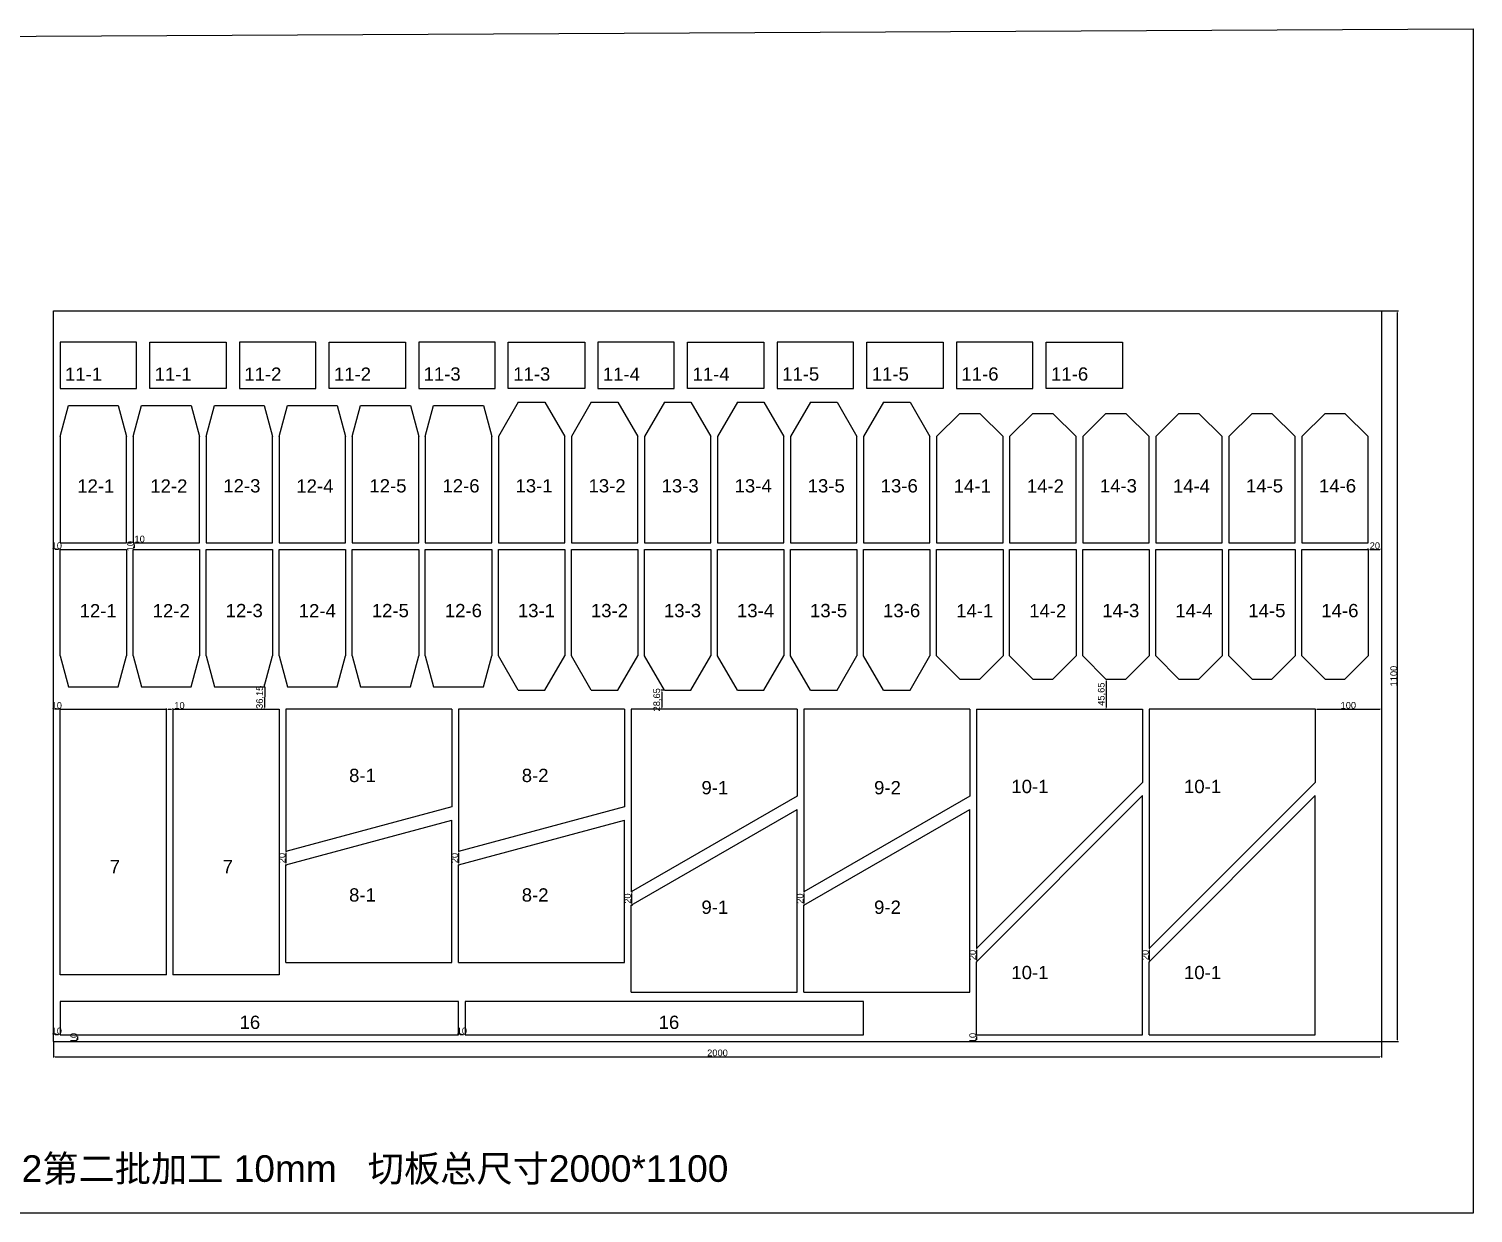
# Model space of a CAD drawing. Header units: millimetres. Extents: x 397 to 22000, y -812 to 12499.
# Drawn here: x 6080 to 8255, y 735 to 2518 of the extents above; entities that cross this region are included whole.
import ezdxf

# ---------------------------------------------------------------- set-up
doc = ezdxf.new("R2010")
doc.units = ezdxf.units.MM
doc.layers.add('尺寸标注', color=6, linetype='Continuous')
doc.layers.add('标号', color=4, linetype='Continuous')
doc.styles.get("Standard").update_dxf_attribs({"font": 'arial.ttf'})
doc.dimstyles.new('ISO-25-JHF', dxfattribs={"dimtxt": 10, "dimasz": 2.5, "dimexe": 1.25, "dimexo": 0.625, "dimtad": 1, "dimtxsty": 'Standard', "dimcen": 2.5, "dimadec": 0, "dimazin": 0, "dimtfac": 1, "dimtmove": 0, "dimatfit": 3, "dimfxl": 1, "dimarcsym": 0})

# ---------------------------------------------------------------- blocks, each defined once
blk = doc.blocks.new('*D102')
at = {"layer": 'Defpoints', "color": 0, "transparency": 16777216}
for p in [(6117.1, 993.3), (8117.1, 993.3), (8117.1, 970.1)]:
    blk.add_point(p, dxfattribs=at)
at = {"layer": '尺寸标注', "color": 0, "lineweight": -2, "transparency": 16777216}
for p, q in [((6117.1, 992.6), (6117.1, 968.9)), ((8117.1, 992.6), (8117.1, 968.9)), ((6119.6, 970.1), (8114.6, 970.1))]:
    blk.add_line(p, q, dxfattribs=at)
at = {"layer": '尺寸标注', "color": 0, "transparency": 16777216}
for points in [[(6119.6, 970.6), (6119.6, 969.7), (6117.1, 970.1)], [(8114.6, 970.6), (8114.6, 969.7), (8117.1, 970.1)]]:
    blk.add_solid(points, dxfattribs=at)
at = {"layer": '尺寸标注', "color": 0, "transparency": 16777216, "insert": (7117.1, 975.9), "char_height": 10, "attachment_point": 5}
blk.add_mtext('2000', dxfattribs=at)
blk = doc.blocks.new('*D103')
at = {"layer": 'Defpoints', "color": 0, "transparency": 16777216}
for p in [(8017.1, 1493.3), (8117.1, 1493.4), (8117.1, 1493.3)]:
    blk.add_point(p, dxfattribs=at)
at = {"layer": '尺寸标注', "color": 0, "lineweight": -2, "transparency": 16777216}
for p, q in [((8017.1, 1493.9), (8017.1, 1494.7)), ((8019.6, 1493.4), (8114.6, 1493.4)), ((8117.1, 1493.9), (8117.1, 1494.7))]:
    blk.add_line(p, q, dxfattribs=at)
at = {"layer": '尺寸标注', "color": 0, "transparency": 16777216}
for points in [[(8019.6, 1493.9), (8019.6, 1493), (8017.1, 1493.4)], [(8114.6, 1493.9), (8114.6, 1493), (8117.1, 1493.4)]]:
    blk.add_solid(points, dxfattribs=at)
at = {"layer": '尺寸标注', "color": 0, "transparency": 16777216, "insert": (8067.1, 1499.2), "char_height": 10, "attachment_point": 5}
blk.add_mtext('100', dxfattribs=at)
blk = doc.blocks.new('*D104')
at = {"layer": 'Defpoints', "color": 0, "transparency": 16777216}
for p in [(8097.1, 1733.9), (8117.1, 1733.9), (8117.1, 1733.9)]:
    blk.add_point(p, dxfattribs=at)
at = {"layer": '尺寸标注', "color": 0, "lineweight": -2, "transparency": 16777216}
for p, q in [((8097.1, 1734.5), (8097.1, 1735.2)), ((8099.6, 1733.9), (8114.6, 1733.9)), ((8117.1, 1734.5), (8117.1, 1735.2))]:
    blk.add_line(p, q, dxfattribs=at)
at = {"layer": '尺寸标注', "color": 0, "transparency": 16777216}
for points in [[(8099.6, 1734.3), (8099.6, 1733.5), (8097.1, 1733.9)], [(8114.6, 1734.3), (8114.6, 1733.5), (8117.1, 1733.9)]]:
    blk.add_solid(points, dxfattribs=at)
at = {"layer": '尺寸标注', "color": 0, "transparency": 16777216, "insert": (8107.1, 1739.6), "char_height": 10, "attachment_point": 5}
blk.add_mtext('20', dxfattribs=at)
blk = doc.blocks.new('*D134')
at = {"layer": 'Defpoints', "color": 0, "transparency": 16777216}
for p in [(6227.1, 1743.9), (6237.1, 1743.9), (6237.1, 1743.9)]:
    blk.add_point(p, dxfattribs=at)
at = {"layer": '尺寸标注', "color": 0, "lineweight": -2, "transparency": 16777216}
for p, q in [((6227.1, 1744.5), (6227.1, 1745.2)), ((6229.6, 1743.9), (6234.6, 1743.9)), ((6237.1, 1744.5), (6237.1, 1745.2)), ((6237.1, 1743.9), (6254.2, 1743.9))]:
    blk.add_line(p, q, dxfattribs=at)
at = {"layer": '尺寸标注', "color": 0, "transparency": 16777216}
for points in [[(6229.6, 1744.3), (6229.6, 1743.5), (6227.1, 1743.9)], [(6234.6, 1744.3), (6234.6, 1743.5), (6237.1, 1743.9)]]:
    blk.add_solid(points, dxfattribs=at)
at = {"layer": '尺寸标注', "color": 0, "transparency": 16777216, "insert": (6246.9, 1749.6), "char_height": 10, "attachment_point": 5}
blk.add_mtext('10', dxfattribs=at)
blk = doc.blocks.new('*D135')
at = {"layer": 'Defpoints', "color": 0, "transparency": 16777216}
for p in [(6237.1, 1743.9), (6237.1, 1733.9), (6238.8, 1733.9)]:
    blk.add_point(p, dxfattribs=at)
at = {"layer": '尺寸标注', "color": 0, "lineweight": -2, "transparency": 16777216}
for p, q in [((6237.7, 1743.9), (6240, 1743.9)), ((6238.8, 1741.4), (6238.8, 1736.4)), ((6237.7, 1733.9), (6240, 1733.9))]:
    blk.add_line(p, q, dxfattribs=at)
at = {"layer": '尺寸标注', "color": 0, "transparency": 16777216}
for points in [[(6238.4, 1741.4), (6239.2, 1741.4), (6238.8, 1743.9)], [(6238.4, 1736.4), (6239.2, 1736.4), (6238.8, 1733.9)]]:
    blk.add_solid(points, dxfattribs=at)
at = {"layer": '尺寸标注', "color": 0, "transparency": 16777216, "insert": (6233, 1738.9), "char_height": 10, "attachment_point": 5, "rotation": 90}
blk.add_mtext('10', dxfattribs=at)
blk = doc.blocks.new('*D136')
at = {"layer": 'Defpoints', "color": 0, "transparency": 16777216}
for p in [(6117.1, 1493.3), (6117.1, 1493.3), (6127.1, 1493.3)]:
    blk.add_point(p, dxfattribs=at)
at = {"layer": '尺寸标注', "color": 0, "lineweight": -2, "transparency": 16777216}
for p, q in [((6117.1, 1493.9), (6117.1, 1494.5)), ((6124.6, 1493.3), (6119.6, 1493.3)), ((6127.1, 1493.9), (6127.1, 1494.5))]:
    blk.add_line(p, q, dxfattribs=at)
at = {"layer": '尺寸标注', "color": 0, "transparency": 16777216}
for points in [[(6119.6, 1493.7), (6119.6, 1492.8), (6117.1, 1493.3)], [(6124.6, 1493.7), (6124.6, 1492.8), (6127.1, 1493.3)]]:
    blk.add_solid(points, dxfattribs=at)
at = {"layer": '尺寸标注', "color": 0, "transparency": 16777216, "insert": (6122.1, 1499), "char_height": 10, "attachment_point": 5}
blk.add_mtext('10', dxfattribs=at)
blk = doc.blocks.new('*D137')
at = {"layer": 'Defpoints', "color": 0, "transparency": 16777216}
for p in [(6287.1, 1493.3), (6297.1, 1493.3), (6297.1, 1493.3)]:
    blk.add_point(p, dxfattribs=at)
at = {"layer": '尺寸标注', "color": 0, "lineweight": -2, "transparency": 16777216}
for p, q in [((6287.1, 1493.9), (6287.1, 1494.5)), ((6289.6, 1493.3), (6294.6, 1493.3)), ((6297.1, 1493.9), (6297.1, 1494.5)), ((6297.1, 1493.3), (6314.2, 1493.3))]:
    blk.add_line(p, q, dxfattribs=at)
at = {"layer": '尺寸标注', "color": 0, "transparency": 16777216}
for points in [[(6289.6, 1493.7), (6289.6, 1492.8), (6287.1, 1493.3)], [(6294.6, 1493.7), (6294.6, 1492.8), (6297.1, 1493.3)]]:
    blk.add_solid(points, dxfattribs=at)
at = {"layer": '尺寸标注', "color": 0, "transparency": 16777216, "insert": (6306.9, 1499), "char_height": 10, "attachment_point": 5}
blk.add_mtext('10', dxfattribs=at)
blk = doc.blocks.new('*D138')
at = {"layer": 'Defpoints', "color": 0, "transparency": 16777216}
for p in [(6467.1, 1279.3), (6467.1, 1259.3), (6467.1, 1259.3)]:
    blk.add_point(p, dxfattribs=at)
at = {"layer": '尺寸标注', "color": 0, "lineweight": -2, "transparency": 16777216}
for p, q in [((6467.1, 1276.8), (6467.1, 1261.8)), ((6467.7, 1279.3), (6468.3, 1279.3)), ((6467.7, 1259.3), (6468.3, 1259.3))]:
    blk.add_line(p, q, dxfattribs=at)
at = {"layer": '尺寸标注', "color": 0, "transparency": 16777216}
for points in [[(6466.7, 1276.8), (6467.5, 1276.8), (6467.1, 1279.3)], [(6466.7, 1261.8), (6467.5, 1261.8), (6467.1, 1259.3)]]:
    blk.add_solid(points, dxfattribs=at)
at = {"layer": '尺寸标注', "color": 0, "transparency": 16777216, "insert": (6461.4, 1269.3), "char_height": 10, "attachment_point": 5, "rotation": 90}
blk.add_mtext('20', dxfattribs=at)
blk = doc.blocks.new('*D139')
at = {"layer": 'Defpoints', "color": 0, "transparency": 16777216}
for p in [(6727.1, 1279.3), (6727.1, 1259.3), (6727.1, 1259.3)]:
    blk.add_point(p, dxfattribs=at)
at = {"layer": '尺寸标注', "color": 0, "lineweight": -2, "transparency": 16777216}
for p, q in [((6727.1, 1276.8), (6727.1, 1261.8)), ((6727.7, 1279.3), (6728.3, 1279.3)), ((6727.7, 1259.3), (6728.3, 1259.3))]:
    blk.add_line(p, q, dxfattribs=at)
at = {"layer": '尺寸标注', "color": 0, "transparency": 16777216}
for points in [[(6726.7, 1276.8), (6727.5, 1276.8), (6727.1, 1279.3)], [(6726.7, 1261.8), (6727.5, 1261.8), (6727.1, 1259.3)]]:
    blk.add_solid(points, dxfattribs=at)
at = {"layer": '尺寸标注', "color": 0, "transparency": 16777216, "insert": (6721.4, 1269.3), "char_height": 10, "attachment_point": 5, "rotation": 90}
blk.add_mtext('20', dxfattribs=at)
blk = doc.blocks.new('*D140')
at = {"layer": 'Defpoints', "color": 0, "transparency": 16777216}
for p in [(6987.1, 1218.3), (6987.1, 1198.3), (6987.7, 1198.3)]:
    blk.add_point(p, dxfattribs=at)
at = {"layer": '尺寸标注', "color": 0, "lineweight": -2, "transparency": 16777216}
for p, q in [((6987.7, 1218.3), (6989, 1218.3)), ((6987.7, 1215.8), (6987.7, 1200.8)), ((6987.7, 1198.3), (6989, 1198.3))]:
    blk.add_line(p, q, dxfattribs=at)
at = {"layer": '尺寸标注', "color": 0, "transparency": 16777216}
for points in [[(6987.3, 1215.8), (6988.1, 1215.8), (6987.7, 1218.3)], [(6987.3, 1200.8), (6988.1, 1200.8), (6987.7, 1198.3)]]:
    blk.add_solid(points, dxfattribs=at)
at = {"layer": '尺寸标注', "color": 0, "transparency": 16777216, "insert": (6982, 1208.3), "char_height": 10, "attachment_point": 5, "rotation": 90}
blk.add_mtext('20', dxfattribs=at)
blk = doc.blocks.new('*D141')
at = {"layer": 'Defpoints', "color": 0, "transparency": 16777216}
for p in [(7247.1, 1218.3), (7247.1, 1198.3), (7247.1, 1198.3)]:
    blk.add_point(p, dxfattribs=at)
at = {"layer": '尺寸标注', "color": 0, "lineweight": -2, "transparency": 16777216}
for p, q in [((7247.7, 1218.3), (7248.3, 1218.3)), ((7247.1, 1215.8), (7247.1, 1200.8)), ((7247.7, 1198.3), (7248.3, 1198.3))]:
    blk.add_line(p, q, dxfattribs=at)
at = {"layer": '尺寸标注', "color": 0, "transparency": 16777216}
for points in [[(7246.7, 1215.8), (7247.5, 1215.8), (7247.1, 1218.3)], [(7246.7, 1200.8), (7247.5, 1200.8), (7247.1, 1198.3)]]:
    blk.add_solid(points, dxfattribs=at)
at = {"layer": '尺寸标注', "color": 0, "transparency": 16777216, "insert": (7241.4, 1208.3), "char_height": 10, "attachment_point": 5, "rotation": 90}
blk.add_mtext('20', dxfattribs=at)
blk = doc.blocks.new('*D86')
at = {"layer": 'Defpoints', "color": 0, "transparency": 16777216}
for p in [(7507.1, 1133.3), (7507.1, 1113.3), (7507.1, 1113.3)]:
    blk.add_point(p, dxfattribs=at)
at = {"layer": '尺寸标注', "color": 0, "lineweight": -2, "transparency": 16777216}
for p, q in [((7507.7, 1133.3), (7508.3, 1133.3)), ((7507.1, 1130.8), (7507.1, 1115.8)), ((7507.7, 1113.3), (7508.3, 1113.3))]:
    blk.add_line(p, q, dxfattribs=at)
at = {"layer": '尺寸标注', "color": 0, "transparency": 16777216}
for points in [[(7506.7, 1130.8), (7507.5, 1130.8), (7507.1, 1133.3)], [(7506.7, 1115.8), (7507.5, 1115.8), (7507.1, 1113.3)]]:
    blk.add_solid(points, dxfattribs=at)
at = {"layer": '尺寸标注', "color": 0, "transparency": 16777216, "insert": (7501.4, 1123.3), "char_height": 10, "attachment_point": 5, "rotation": 90}
blk.add_mtext('20', dxfattribs=at)
blk = doc.blocks.new('*D87')
at = {"layer": 'Defpoints', "color": 0, "transparency": 16777216}
for p in [(7767.1, 1133.3), (7767.1, 1113.3), (7767.1, 1113.3)]:
    blk.add_point(p, dxfattribs=at)
at = {"layer": '尺寸标注', "color": 0, "lineweight": -2, "transparency": 16777216}
for p, q in [((7767.7, 1133.3), (7768.3, 1133.3)), ((7767.1, 1130.8), (7767.1, 1115.8)), ((7767.7, 1113.3), (7768.3, 1113.3))]:
    blk.add_line(p, q, dxfattribs=at)
at = {"layer": '尺寸标注', "color": 0, "transparency": 16777216}
for points in [[(7766.7, 1130.8), (7767.5, 1130.8), (7767.1, 1133.3)], [(7766.7, 1115.8), (7767.5, 1115.8), (7767.1, 1113.3)]]:
    blk.add_solid(points, dxfattribs=at)
at = {"layer": '尺寸标注', "color": 0, "transparency": 16777216, "insert": (7761.4, 1123.3), "char_height": 10, "attachment_point": 5, "rotation": 90}
blk.add_mtext('20', dxfattribs=at)
blk = doc.blocks.new('*D88')
at = {"layer": 'Defpoints', "color": 0, "transparency": 16777216}
for p in [(6117.1, 1003.3), (6117.1, 1003.3), (6127.1, 1003.3)]:
    blk.add_point(p, dxfattribs=at)
at = {"layer": '尺寸标注', "color": 0, "lineweight": -2, "transparency": 16777216}
for p, q in [((6117.1, 1003.9), (6117.1, 1004.5)), ((6124.6, 1003.3), (6119.6, 1003.3)), ((6127.1, 1003.9), (6127.1, 1004.5))]:
    blk.add_line(p, q, dxfattribs=at)
at = {"layer": '尺寸标注', "color": 0, "transparency": 16777216}
for points in [[(6119.6, 1003.7), (6119.6, 1002.8), (6117.1, 1003.3)], [(6124.6, 1003.7), (6124.6, 1002.8), (6127.1, 1003.3)]]:
    blk.add_solid(points, dxfattribs=at)
at = {"layer": '尺寸标注', "color": 0, "transparency": 16777216, "insert": (6122.1, 1009), "char_height": 10, "attachment_point": 5}
blk.add_mtext('10', dxfattribs=at)
blk = doc.blocks.new('*D89')
at = {"layer": 'Defpoints', "color": 0, "transparency": 16777216}
for p in [(6727.1, 1003.3), (6727.1, 1003.3), (6737.1, 1003.3)]:
    blk.add_point(p, dxfattribs=at)
at = {"layer": '尺寸标注', "color": 0, "lineweight": -2, "transparency": 16777216}
for p, q in [((6727.1, 1003.9), (6727.1, 1004.5)), ((6734.6, 1003.3), (6729.6, 1003.3)), ((6737.1, 1003.9), (6737.1, 1004.5))]:
    blk.add_line(p, q, dxfattribs=at)
at = {"layer": '尺寸标注', "color": 0, "transparency": 16777216}
for points in [[(6729.6, 1003.7), (6729.6, 1002.8), (6727.1, 1003.3)], [(6734.6, 1003.7), (6734.6, 1002.8), (6737.1, 1003.3)]]:
    blk.add_solid(points, dxfattribs=at)
at = {"layer": '尺寸标注', "color": 0, "transparency": 16777216, "insert": (6732.1, 1009), "char_height": 10, "attachment_point": 5}
blk.add_mtext('10', dxfattribs=at)
blk = doc.blocks.new('*D90')
at = {"layer": 'Defpoints', "color": 0, "transparency": 16777216}
for p in [(6117.1, 1733.9), (6117.1, 1733.9), (6127.1, 1733.9)]:
    blk.add_point(p, dxfattribs=at)
at = {"layer": '尺寸标注', "color": 0, "lineweight": -2, "transparency": 16777216}
for p, q in [((6117.1, 1734.5), (6117.1, 1735.2)), ((6124.6, 1733.9), (6119.6, 1733.9)), ((6127.1, 1734.5), (6127.1, 1735.2))]:
    blk.add_line(p, q, dxfattribs=at)
at = {"layer": '尺寸标注', "color": 0, "transparency": 16777216}
for points in [[(6119.6, 1734.3), (6119.6, 1733.5), (6117.1, 1733.9)], [(6124.6, 1734.3), (6124.6, 1733.5), (6127.1, 1733.9)]]:
    blk.add_solid(points, dxfattribs=at)
at = {"layer": '尺寸标注', "color": 0, "transparency": 16777216, "insert": (6122.1, 1739.6), "char_height": 10, "attachment_point": 5}
blk.add_mtext('10', dxfattribs=at)
blk = doc.blocks.new('*D142')
at = {"layer": 'Defpoints', "color": 0, "transparency": 16777216}
for p in [(7037.1, 1521.9), (7033.1, 1493.3), (7037.1, 1493.3)]:
    blk.add_point(p, dxfattribs=at)
at = {"layer": '尺寸标注', "color": 0, "lineweight": -2, "transparency": 16777216}
for p, q in [((7036.5, 1521.9), (7031.9, 1521.9)), ((7033.1, 1519.4), (7033.1, 1495.8)), ((7036.5, 1493.3), (7031.9, 1493.3))]:
    blk.add_line(p, q, dxfattribs=at)
at = {"layer": '尺寸标注', "color": 0, "transparency": 16777216}
for points in [[(7032.7, 1519.4), (7033.5, 1519.4), (7033.1, 1521.9)], [(7032.7, 1495.8), (7033.5, 1495.8), (7033.1, 1493.3)]]:
    blk.add_solid(points, dxfattribs=at)
at = {"layer": '尺寸标注', "color": 0, "transparency": 16777216, "insert": (7026.5, 1507.6), "char_height": 10, "attachment_point": 5, "rotation": 90}
blk.add_mtext('28,65', dxfattribs=at)
blk = doc.blocks.new('*D91')
at = {"layer": 'Defpoints', "color": 0, "transparency": 16777216}
for p in [(6435.2, 1529.4), (6435, 1493.3), (6435, 1493.3)]:
    blk.add_point(p, dxfattribs=at)
at = {"layer": '尺寸标注', "color": 0, "lineweight": -2, "transparency": 16777216}
for p, q in [((6434.6, 1529.4), (6433.9, 1529.4)), ((6435.2, 1526.9), (6435, 1495.8)), ((6434.4, 1493.3), (6433.7, 1493.3))]:
    blk.add_line(p, q, dxfattribs=at)
at = {"layer": '尺寸标注', "color": 0, "transparency": 16777216}
for points in [[(6434.7, 1526.9), (6435.6, 1526.9), (6435.2, 1529.4)], [(6434.6, 1495.8), (6435.4, 1495.8), (6435, 1493.3)]]:
    blk.add_solid(points, dxfattribs=at)
at = {"layer": '尺寸标注', "color": 0, "transparency": 16777216, "insert": (6428.4, 1511.4), "char_height": 10, "attachment_point": 5, "rotation": 89.6604}
blk.add_mtext('36,15', dxfattribs=at)
blk = doc.blocks.new('*D92')
at = {"layer": 'Defpoints', "color": 0, "transparency": 16777216}
for p in [(7702.7, 1538.9), (7702.5, 1493.3), (7702.7, 1493.3)]:
    blk.add_point(p, dxfattribs=at)
at = {"layer": '尺寸标注', "color": 0, "lineweight": -2, "transparency": 16777216}
for p, q in [((7702.1, 1538.9), (7701.2, 1538.9)), ((7702.5, 1536.4), (7702.5, 1495.8)), ((7702.1, 1493.3), (7701.2, 1493.3))]:
    blk.add_line(p, q, dxfattribs=at)
at = {"layer": '尺寸标注', "color": 0, "transparency": 16777216}
for points in [[(7702.1, 1536.4), (7702.9, 1536.4), (7702.5, 1538.9)], [(7702.1, 1495.8), (7702.9, 1495.8), (7702.5, 1493.3)]]:
    blk.add_solid(points, dxfattribs=at)
at = {"layer": '尺寸标注', "color": 0, "transparency": 16777216, "insert": (7695.9, 1516.1), "char_height": 10, "attachment_point": 5, "rotation": 90}
blk.add_mtext('45,65', dxfattribs=at)
blk = doc.blocks.new('*D93')
at = {"layer": 'Defpoints', "color": 0, "transparency": 16777216}
for p in [(6151.7, 1003.3), (6151.7, 993.3), (6153.4, 993.3)]:
    blk.add_point(p, dxfattribs=at)
at = {"layer": '尺寸标注', "color": 0, "lineweight": -2, "transparency": 16777216}
for p, q in [((6152.3, 1003.3), (6154.6, 1003.3)), ((6153.4, 1000.8), (6153.4, 995.8)), ((6152.3, 993.3), (6154.6, 993.3))]:
    blk.add_line(p, q, dxfattribs=at)
at = {"layer": '尺寸标注', "color": 0, "transparency": 16777216}
for points in [[(6153, 1000.8), (6153.8, 1000.8), (6153.4, 1003.3)], [(6153, 995.8), (6153.8, 995.8), (6153.4, 993.3)]]:
    blk.add_solid(points, dxfattribs=at)
at = {"layer": '尺寸标注', "color": 0, "transparency": 16777216, "insert": (6147.6, 998.3), "char_height": 10, "attachment_point": 5, "rotation": 90}
blk.add_mtext('10', dxfattribs=at)
blk = doc.blocks.new('*D94')
at = {"layer": 'Defpoints', "color": 0, "transparency": 16777216}
for p in [(7505.6, 1003.3), (7505.6, 993.3), (7507.2, 993.3)]:
    blk.add_point(p, dxfattribs=at)
at = {"layer": '尺寸标注', "color": 0, "lineweight": -2, "transparency": 16777216}
for p, q in [((7506.2, 1003.3), (7508.5, 1003.3)), ((7507.2, 1000.8), (7507.2, 995.8)), ((7506.2, 993.3), (7508.5, 993.3))]:
    blk.add_line(p, q, dxfattribs=at)
at = {"layer": '尺寸标注', "color": 0, "transparency": 16777216}
for points in [[(7506.8, 1000.8), (7507.7, 1000.8), (7507.2, 1003.3)], [(7506.8, 995.8), (7507.7, 995.8), (7507.2, 993.3)]]:
    blk.add_solid(points, dxfattribs=at)
at = {"layer": '尺寸标注', "color": 0, "transparency": 16777216, "insert": (7501.5, 998.3), "char_height": 10, "attachment_point": 5, "rotation": 90}
blk.add_mtext('10', dxfattribs=at)
blk = doc.blocks.new('*D143')
at = {"layer": 'Defpoints', "color": 0, "transparency": 16777216}
for p in [(8117.1, 2093.3), (8141.2, 2093.3), (8117.1, 993.3)]:
    blk.add_point(p, dxfattribs=at)
at = {"layer": '尺寸标注', "color": 0, "lineweight": -2, "transparency": 16777216}
for p, q in [((8117.7, 2093.3), (8142.5, 2093.3)), ((8141.2, 995.8), (8141.2, 2090.8)), ((8117.7, 993.3), (8142.5, 993.3))]:
    blk.add_line(p, q, dxfattribs=at)
at = {"layer": '尺寸标注', "color": 0, "transparency": 16777216}
for points in [[(8140.8, 2090.8), (8141.7, 2090.8), (8141.2, 2093.3)], [(8140.8, 995.8), (8141.7, 995.8), (8141.2, 993.3)]]:
    blk.add_solid(points, dxfattribs=at)
at = {"layer": '尺寸标注', "color": 0, "transparency": 16777216, "insert": (8135.5, 1543.3), "char_height": 10, "attachment_point": 5, "rotation": 90}
blk.add_mtext('1100', dxfattribs=at)

msp = doc.modelspace()

# ---------------------------------------------------------------- linework, layer by layer
for p, q in [((6117.082, 993.26), (6117.082, 2093.26)), ((6117.082, 2093.26), (8117.082, 2093.26)), ((8117.082, 2093.26), (8117.082, 993.26)), ((6127.082, 2046.247), (6127.082, 1976.247)), ((6242.082, 2046.247), (6127.082, 2046.247)), ((6242.082, 1976.247), (6242.082, 2046.247)), ((6262.082, 1976.247), (6262.082, 2046.247)), ((6262.082, 2046.247), (6377.082, 2046.247)), ((6377.082, 2046.247), (6377.082, 1976.247)), ((6397.082, 2046.247), (6397.082, 1976.247)), ((6512.082, 2046.247), (6397.082, 2046.247)), ((6512.082, 1976.247), (6512.082, 2046.247)), ((6532.082, 1976.247), (6532.082, 2046.247)), ((6532.082, 2046.247), (6647.082, 2046.247)), ((6647.082, 2046.247), (6647.082, 1976.247)), ((6667.082, 2046.247), (6667.082, 1976.247)), ((6782.082, 2046.247), (6667.082, 2046.247)), ((6782.082, 1976.247), (6782.082, 2046.247)), ((6802.082, 1976.247), (6802.082, 2046.247)), ((6802.082, 2046.247), (6917.082, 2046.247)), ((6917.082, 2046.247), (6917.082, 1976.247)), ((6937.082, 2046.247), (6937.082, 1976.247)), ((7052.082, 2046.247), (6937.082, 2046.247)), ((7052.082, 1976.247), (7052.082, 2046.247)), ((7072.082, 1976.247), (7072.082, 2046.247)), ((7072.082, 2046.247), (7187.082, 2046.247)), ((7187.082, 2046.247), (7187.082, 1976.247)), ((7207.082, 2046.247), (7207.082, 1976.247)), ((7322.082, 2046.247), (7207.082, 2046.247)), ((7322.082, 1976.247), (7322.082, 2046.247)), ((7342.082, 1976.247), (7342.082, 2046.247)), ((7342.082, 2046.247), (7457.082, 2046.247)), ((7457.082, 2046.247), (7457.082, 1976.247)), ((7477.082, 2046.247), (7477.082, 1976.247)), ((7592.082, 2046.247), (7477.082, 2046.247)), ((7592.082, 1976.247), (7592.082, 2046.247)), ((7612.082, 1976.247), (7612.082, 2046.247)), ((7612.082, 2046.247), (7727.082, 2046.247)), ((7727.082, 2046.247), (7727.082, 1976.247)), ((6127.082, 1976.247), (6242.082, 1976.247)), ((6377.082, 1976.247), (6262.082, 1976.247)), ((6397.082, 1976.247), (6512.082, 1976.247)), ((6647.082, 1976.247), (6532.082, 1976.247)), ((6667.082, 1976.247), (6782.082, 1976.247)), ((6917.082, 1976.247), (6802.082, 1976.247)), ((6937.082, 1976.247), (7052.082, 1976.247)), ((7187.082, 1976.247), (7072.082, 1976.247)), ((7207.082, 1976.247), (7322.082, 1976.247)), ((7457.082, 1976.247), (7342.082, 1976.247)), ((7477.082, 1976.247), (7592.082, 1976.247)), ((7727.082, 1976.247), (7612.082, 1976.247)), ((6127.082, 1903.906), (6139.582, 1950.906)), ((6139.582, 1950.906), (6214.582, 1950.906)), ((6214.582, 1950.906), (6227.082, 1903.906)), ((6237.082, 1903.906), (6249.582, 1950.906)), ((6249.582, 1950.906), (6324.582, 1950.906)), ((6324.582, 1950.906), (6337.082, 1903.906)), ((6347.082, 1903.906), (6359.582, 1950.906)), ((6359.582, 1950.906), (6434.582, 1950.906)), ((6434.582, 1950.906), (6447.082, 1903.906)), ((6457.082, 1903.906), (6469.582, 1950.906)), ((6469.582, 1950.906), (6544.582, 1950.906)), ((6544.582, 1950.906), (6557.082, 1903.906)), ((6567.082, 1903.906), (6579.582, 1950.906)), ((6579.582, 1950.906), (6654.582, 1950.906)), ((6654.582, 1950.906), (6667.082, 1903.906)), ((6677.082, 1903.906), (6689.582, 1950.906)), ((6689.582, 1950.906), (6764.582, 1950.906)), ((6764.582, 1950.906), (6777.082, 1903.906)), ((6817.082, 1955.906), (6787.082, 1903.906)), ((6817.082, 1955.906), (6857.082, 1955.906)), ((6857.082, 1955.906), (6887.082, 1903.906)), ((6927.082, 1955.906), (6897.082, 1903.906)), ((6927.082, 1955.906), (6967.082, 1955.906)), ((6967.082, 1955.906), (6997.082, 1903.906)), ((7037.082, 1955.906), (7007.082, 1903.906)), ((7037.082, 1955.906), (7077.082, 1955.906)), ((7077.082, 1955.906), (7107.082, 1903.906)), ((7147.082, 1955.906), (7117.082, 1903.906)), ((7147.082, 1955.906), (7187.082, 1955.906)), ((7187.082, 1955.906), (7217.082, 1903.906)), ((7257.082, 1955.906), (7227.082, 1903.906)), ((7257.082, 1955.906), (7297.082, 1955.906)), ((7297.082, 1955.906), (7327.082, 1903.906)), ((7367.082, 1955.906), (7337.082, 1903.906)), ((7367.082, 1955.906), (7407.082, 1955.906)), ((7407.082, 1955.906), (7437.082, 1903.906)), ((7482.082, 1938.906), (7447.082, 1903.906)), ((7482.082, 1938.906), (7512.082, 1938.906)), ((7512.082, 1938.906), (7547.082, 1903.906)), ((7592.082, 1938.906), (7557.082, 1903.906)), ((7592.082, 1938.906), (7622.082, 1938.906)), ((7622.082, 1938.906), (7657.082, 1903.906)), ((7702.082, 1938.906), (7667.082, 1903.906)), ((7702.082, 1938.906), (7732.082, 1938.906)), ((7732.082, 1938.906), (7767.082, 1903.906)), ((7812.082, 1938.906), (7777.082, 1903.906)), ((7812.082, 1938.906), (7842.082, 1938.906)), ((7842.082, 1938.906), (7877.082, 1903.906)), ((7922.082, 1938.906), (7887.082, 1903.906)), ((7922.082, 1938.906), (7952.082, 1938.906)), ((7952.082, 1938.906), (7987.082, 1903.906)), ((8032.082, 1938.906), (7997.082, 1903.906)), ((8032.082, 1938.906), (8062.082, 1938.906)), ((8062.082, 1938.906), (8097.082, 1903.906)), ((6127.082, 1903.906), (6127.082, 1743.906)), ((6227.082, 1743.906), (6227.082, 1903.906)), ((6237.082, 1903.906), (6237.082, 1743.906)), ((6337.082, 1743.906), (6337.082, 1903.906)), ((6347.082, 1903.906), (6347.082, 1743.906)), ((6447.082, 1743.906), (6447.082, 1903.906)), ((6457.082, 1903.906), (6457.082, 1743.906)), ((6557.082, 1743.906), (6557.082, 1903.906)), ((6567.082, 1903.906), (6567.082, 1743.906)), ((6667.082, 1743.906), (6667.082, 1903.906)), ((6677.082, 1903.906), (6677.082, 1743.906)), ((6777.082, 1743.906), (6777.082, 1903.906)), ((6787.082, 1903.906), (6787.082, 1743.906)), ((6887.082, 1743.906), (6887.082, 1903.906)), ((6897.082, 1903.906), (6897.082, 1743.906)), ((6997.082, 1743.906), (6997.082, 1903.906)), ((7007.082, 1903.906), (7007.082, 1743.906)), ((7107.082, 1743.906), (7107.082, 1903.906)), ((7117.082, 1903.906), (7117.082, 1743.906)), ((7217.082, 1743.906), (7217.082, 1903.906)), ((7227.082, 1903.906), (7227.082, 1743.906)), ((7327.082, 1743.906), (7327.082, 1903.906)), ((7337.082, 1903.906), (7337.082, 1743.906)), ((7437.082, 1743.906), (7437.082, 1903.906)), ((7447.082, 1903.906), (7447.082, 1743.906)), ((7547.082, 1743.906), (7547.082, 1903.906)), ((7557.082, 1903.906), (7557.082, 1743.906)), ((7657.082, 1743.906), (7657.082, 1903.906)), ((7667.082, 1903.906), (7667.082, 1743.906)), ((7767.082, 1743.906), (7767.082, 1903.906)), ((7777.082, 1903.906), (7777.082, 1743.906)), ((7877.082, 1743.906), (7877.082, 1903.906)), ((7887.082, 1903.906), (7887.082, 1743.906)), ((7987.082, 1743.906), (7987.082, 1903.906)), ((7997.082, 1903.906), (7997.082, 1743.906)), ((8097.082, 1743.906), (8097.082, 1903.906)), ((6127.082, 1743.906), (6227.082, 1743.906)), ((6237.082, 1743.906), (6337.082, 1743.906)), ((6347.082, 1743.906), (6447.082, 1743.906)), ((6457.082, 1743.906), (6557.082, 1743.906)), ((6567.082, 1743.906), (6667.082, 1743.906)), ((6677.082, 1743.906), (6777.082, 1743.906)), ((6787.082, 1743.906), (6887.082, 1743.906)), ((6897.082, 1743.906), (6997.082, 1743.906)), ((7007.082, 1743.906), (7107.082, 1743.906)), ((7117.082, 1743.906), (7217.082, 1743.906)), ((7227.082, 1743.906), (7327.082, 1743.906)), ((7337.082, 1743.906), (7437.082, 1743.906)), ((7447.082, 1743.906), (7547.082, 1743.906)), ((7557.082, 1743.906), (7657.082, 1743.906)), ((7667.082, 1743.906), (7767.082, 1743.906)), ((7777.082, 1743.906), (7877.082, 1743.906)), ((7887.082, 1743.906), (7987.082, 1743.906)), ((7997.082, 1743.906), (8097.082, 1743.906)), ((6127.082, 1573.906), (6127.082, 1733.906)), ((6127.082, 1733.906), (6227.082, 1733.906)), ((6227.082, 1733.906), (6227.082, 1573.906)), ((6237.082, 1573.906), (6237.082, 1733.906)), ((6237.082, 1733.906), (6337.082, 1733.906)), ((6337.082, 1733.906), (6337.082, 1573.906)), ((6347.082, 1573.906), (6347.082, 1733.906)), ((6347.082, 1733.906), (6447.082, 1733.906)), ((6447.082, 1733.906), (6447.082, 1573.906)), ((6457.082, 1573.906), (6457.082, 1733.906)), ((6457.082, 1733.906), (6557.082, 1733.906)), ((6557.082, 1733.906), (6557.082, 1573.906)), ((6567.082, 1573.906), (6567.082, 1733.906)), ((6567.082, 1733.906), (6667.082, 1733.906)), ((6667.082, 1733.906), (6667.082, 1573.906)), ((6677.082, 1573.906), (6677.082, 1733.906)), ((6677.082, 1733.906), (6777.082, 1733.906)), ((6777.082, 1733.906), (6777.082, 1573.906)), ((6787.082, 1573.906), (6787.082, 1733.906)), ((6787.082, 1733.906), (6887.082, 1733.906)), ((6887.082, 1733.906), (6887.082, 1573.906)), ((6897.082, 1573.906), (6897.082, 1733.906)), ((6897.082, 1733.906), (6997.082, 1733.906)), ((6997.082, 1733.906), (6997.082, 1573.906)), ((7007.082, 1573.906), (7007.082, 1733.906)), ((7007.082, 1733.906), (7107.082, 1733.906)), ((7107.082, 1733.906), (7107.082, 1573.906)), ((7117.082, 1573.906), (7117.082, 1733.906)), ((7117.082, 1733.906), (7217.082, 1733.906)), ((7217.082, 1733.906), (7217.082, 1573.906)), ((7227.082, 1573.906), (7227.082, 1733.906)), ((7227.082, 1733.906), (7327.082, 1733.906)), ((7327.082, 1733.906), (7327.082, 1573.906)), ((7337.082, 1573.906), (7337.082, 1733.906)), ((7337.082, 1733.906), (7437.082, 1733.906)), ((7437.082, 1733.906), (7437.082, 1573.906)), ((7447.082, 1573.906), (7447.082, 1733.906)), ((7447.082, 1733.906), (7547.082, 1733.906)), ((7547.082, 1733.906), (7547.082, 1573.906)), ((7557.082, 1573.906), (7557.082, 1733.906)), ((7557.082, 1733.906), (7657.082, 1733.906)), ((7657.082, 1733.906), (7657.082, 1573.906)), ((7667.082, 1573.906), (7667.082, 1733.906)), ((7667.082, 1733.906), (7767.082, 1733.906)), ((7767.082, 1733.906), (7767.082, 1573.906)), ((7777.082, 1573.906), (7777.082, 1733.906)), ((7777.082, 1733.906), (7877.082, 1733.906)), ((7877.082, 1733.906), (7877.082, 1573.906)), ((7887.082, 1573.906), (7887.082, 1733.906)), ((7887.082, 1733.906), (7987.082, 1733.906)), ((7987.082, 1733.906), (7987.082, 1573.906)), ((7997.082, 1573.906), (7997.082, 1733.906)), ((7997.082, 1733.906), (8097.082, 1733.906)), ((8097.082, 1733.906), (8097.082, 1573.906)), ((6127.082, 1573.906), (6139.582, 1526.906)), ((6214.582, 1526.906), (6227.082, 1573.906)), ((6237.082, 1573.906), (6249.582, 1526.906)), ((6324.582, 1526.906), (6337.082, 1573.906)), ((6347.082, 1573.906), (6359.582, 1526.906)), ((6434.582, 1526.906), (6447.082, 1573.906)), ((6457.082, 1573.906), (6469.582, 1526.906)), ((6544.582, 1526.906), (6557.082, 1573.906)), ((6567.082, 1573.906), (6579.582, 1526.906)), ((6654.582, 1526.906), (6667.082, 1573.906)), ((6677.082, 1573.906), (6689.582, 1526.906)), ((6764.582, 1526.906), (6777.082, 1573.906)), ((6817.082, 1521.906), (6787.082, 1573.906)), ((6857.082, 1521.906), (6887.082, 1573.906)), ((6927.082, 1521.906), (6897.082, 1573.906)), ((6967.082, 1521.906), (6997.082, 1573.906)), ((7037.082, 1521.906), (7007.082, 1573.906)), ((7077.082, 1521.906), (7107.082, 1573.906)), ((7147.082, 1521.906), (7117.082, 1573.906)), ((7187.082, 1521.906), (7217.082, 1573.906)), ((7257.082, 1521.906), (7227.082, 1573.906)), ((7297.082, 1521.906), (7327.082, 1573.906)), ((7367.082, 1521.906), (7337.082, 1573.906)), ((7407.082, 1521.906), (7437.082, 1573.906)), ((7482.082, 1538.906), (7447.082, 1573.906)), ((7512.082, 1538.906), (7547.082, 1573.906)), ((7592.082, 1538.906), (7557.082, 1573.906)), ((7622.082, 1538.906), (7657.082, 1573.906)), ((7702.082, 1538.906), (7667.082, 1573.906)), ((7732.082, 1538.906), (7767.082, 1573.906)), ((7812.082, 1538.906), (7777.082, 1573.906)), ((7842.082, 1538.906), (7877.082, 1573.906)), ((7922.082, 1538.906), (7887.082, 1573.906)), ((7952.082, 1538.906), (7987.082, 1573.906)), ((8032.082, 1538.906), (7997.082, 1573.906)), ((8062.082, 1538.906), (8097.082, 1573.906)), ((6139.582, 1526.906), (6214.582, 1526.906)), ((6249.582, 1526.906), (6324.582, 1526.906)), ((6359.582, 1526.906), (6434.582, 1526.906)), ((6469.582, 1526.906), (6544.582, 1526.906)), ((6579.582, 1526.906), (6654.582, 1526.906)), ((6689.582, 1526.906), (6764.582, 1526.906)), ((7482.082, 1538.906), (7512.082, 1538.906)), ((7592.082, 1538.906), (7622.082, 1538.906)), ((7702.082, 1538.906), (7732.082, 1538.906)), ((7812.082, 1538.906), (7842.082, 1538.906)), ((7922.082, 1538.906), (7952.082, 1538.906)), ((8032.082, 1538.906), (8062.082, 1538.906)), ((6817.082, 1521.906), (6857.082, 1521.906)), ((6927.082, 1521.906), (6967.082, 1521.906)), ((7037.082, 1521.906), (7077.082, 1521.906)), ((7147.082, 1521.906), (7187.082, 1521.906)), ((7257.082, 1521.906), (7297.082, 1521.906)), ((7367.082, 1521.906), (7407.082, 1521.906)), ((6127.082, 1093.26), (6127.082, 1493.26)), ((6127.082, 1493.26), (6287.082, 1493.26)), ((6287.082, 1093.26), (6287.082, 1493.26)), ((6297.082, 1493.26), (6457.082, 1493.26)), ((6297.082, 1493.26), (6297.082, 1093.26)), ((6457.082, 1493.26), (6457.082, 1093.26)), ((6717.082, 1493.26), (6467.082, 1493.26)), ((6467.082, 1493.26), (6467.082, 1279.26)), ((6717.082, 1493.26), (6717.082, 1346.26)), ((6977.082, 1493.26), (6727.082, 1493.26)), ((6727.082, 1493.26), (6727.082, 1279.26)), ((6977.082, 1493.26), (6977.082, 1346.26)), ((7237.082, 1493.26), (6987.082, 1493.26)), ((6987.082, 1493.26), (6987.082, 1218.26)), ((7237.082, 1493.26), (7237.082, 1362.26)), ((7497.082, 1493.26), (7247.082, 1493.26)), ((7247.082, 1493.26), (7247.082, 1218.26)), ((7497.082, 1493.26), (7497.082, 1362.26)), ((7507.082, 1493.26), (7507.082, 1133.26)), ((7507.082, 1493.26), (7757.082, 1493.26)), ((7757.082, 1493.26), (7757.082, 1383.26)), ((8017.082, 1493.26), (7767.082, 1493.26)), ((7767.082, 1493.26), (7767.082, 1133.26)), ((8017.082, 1493.26), (8017.082, 1383.26)), ((7757.082, 1383.26), (7507.082, 1133.26)), ((8017.082, 1383.26), (7767.082, 1133.26)), ((7237.082, 1362.26), (6987.082, 1218.26)), ((7497.082, 1362.26), (7247.082, 1218.26)), ((7507.082, 1113.26), (7757.082, 1363.26)), ((7757.082, 1003.26), (7757.082, 1363.26)), ((7767.082, 1113.26), (8017.082, 1363.26)), ((8017.082, 1003.26), (8017.082, 1363.26)), ((6717.082, 1346.26), (6467.082, 1279.26)), ((6977.082, 1346.26), (6727.082, 1279.26)), ((6987.082, 1198.26), (7237.082, 1342.26)), ((7237.082, 1067.26), (7237.082, 1342.26)), ((7247.082, 1198.26), (7497.082, 1342.26)), ((7497.082, 1067.26), (7497.082, 1342.26)), ((6467.082, 1259.26), (6717.082, 1326.26)), ((6717.082, 1112.26), (6717.082, 1326.26)), ((6727.082, 1259.26), (6977.082, 1326.26)), ((6977.082, 1112.26), (6977.082, 1326.26)), ((6467.082, 1112.26), (6467.082, 1259.26)), ((6727.082, 1112.26), (6727.082, 1259.26)), ((6987.082, 1067.26), (6987.082, 1198.26)), ((7247.082, 1067.26), (7247.082, 1198.26)), ((6467.082, 1112.26), (6717.082, 1112.26)), ((6727.082, 1112.26), (6977.082, 1112.26)), ((7507.082, 1003.26), (7507.082, 1113.26)), ((7767.082, 1003.26), (7767.082, 1113.26)), ((6287.082, 1093.26), (6127.082, 1093.26)), ((6457.082, 1093.26), (6297.082, 1093.26)), ((6987.082, 1067.26), (7237.082, 1067.26)), ((7247.082, 1067.26), (7497.082, 1067.26)), ((6127.082, 1053.26), (6127.082, 1003.26)), ((6727.082, 1053.26), (6127.082, 1053.26)), ((6727.082, 1003.26), (6727.082, 1053.26)), ((6737.082, 1053.26), (6737.082, 1003.26)), ((7337.082, 1053.26), (6737.082, 1053.26)), ((7337.082, 1003.26), (7337.082, 1053.26)), ((6127.082, 1003.26), (6727.082, 1003.26)), ((6737.082, 1003.26), (7337.082, 1003.26)), ((7507.082, 1003.26), (7757.082, 1003.26)), ((7767.082, 1003.26), (8017.082, 1003.26)), ((6117.082, 993.26), (8117.082, 993.26))]:
    msp.add_line(p, q)
msp.add_lwpolyline([(4812.041, 2500.27), (8255.017, 2517.842), (8255.017, 734.677), (4812.041, 734.677)], close=True)

# ---------------------------------------------------------------- texts
at = {"layer": '标号', "attachment_point": 7}
for s, width, heights, insert, char_height in [('11-1 ', 70.10425, [0], (6134.41, 1987.899), 20), ('11-1 ', 70.10425, [0], (6269.41, 1987.899), 20), ('11-2 ', 70.10425, [0], (6404.41, 1987.899), 20), ('11-2 ', 70.10425, [0], (6539.41, 1987.899), 20), ('11-3 ', 70.10425, [0], (6674.41, 1987.899), 20), ('11-3 ', 70.10425, [0], (6809.41, 1987.899), 20), ('11-4 ', 70.10425, [0], (6944.41, 1987.899), 20), ('11-4 ', 70.10425, [0], (7079.41, 1987.899), 20), ('11-5 ', 70.10425, [0], (7214.41, 1987.899), 20), ('11-5 ', 70.10425, [0], (7349.41, 1987.899), 20), ('11-6 ', 70.10425, [0], (7484.41, 1987.899), 20), ('11-6 ', 70.10425, [0], (7619.41, 1987.899), 20), ('12-1 ', 70.10425, [0], (6152.863, 1819.515), 20), ('12-2 ', 70.10425, [0], (6262.863, 1819.515), 20), ('12-3 ', 70.10425, [0], (6372.863, 1819.515), 20), ('12-4 ', 70.10425, [0], (6482.863, 1819.515), 20), ('12-5 ', 70.10425, [0], (6592.863, 1819.515), 20), ('12-6 ', 70.10425, [0], (6702.863, 1819.515), 20), ('13-1 ', 70.10425, [0], (6812.863, 1819.515), 20), ('13-2 ', 70.10425, [0], (6922.863, 1819.515), 20), ('13-3 ', 70.10425, [0], (7032.863, 1819.515), 20), ('13-4 ', 70.10425, [0], (7142.863, 1819.515), 20), ('13-5 ', 70.10425, [0], (7252.863, 1819.515), 20), ('13-6 ', 70.10425, [0], (7362.863, 1819.515), 20), ('14-1 ', 70.10425, [0], (7472.863, 1819.515), 20), ('14-2 ', 70.10425, [0], (7582.863, 1819.515), 20), ('14-3 ', 70.10425, [0], (7692.863, 1819.515), 20), ('14-4 ', 70.10425, [0], (7802.863, 1819.515), 20), ('14-5 ', 70.10425, [0], (7912.863, 1819.515), 20), ('14-6 ', 70.10425, [0], (8022.863, 1819.515), 20), ('12-1 ', 70.10425, [0], (6156.463, 1631.669), 20), ('12-2 ', 70.10425, [0], (6266.463, 1631.669), 20), ('12-3 ', 70.10425, [40.164], (6376.463, 1631.669), 20), ('12-4 ', 70.10425, [42.966], (6486.463, 1631.669), 20), ('12-5 ', 70.10425, [0], (6596.463, 1631.669), 20), ('12-6 ', 70.10425, [40.164], (6706.463, 1631.669), 20), ('13-1 ', 70.10425, [0], (6816.463, 1631.669), 20), ('13-2 ', 70.10425, [0], (6926.463, 1631.669), 20), ('13-3 ', 70.10425, [0], (7036.463, 1631.669), 20), ('13-4 ', 70.10425, [0], (7146.463, 1631.669), 20), ('13-5 ', 70.10425, [0], (7256.463, 1631.669), 20), ('13-6 ', 70.10425, [0], (7366.463, 1631.669), 20), ('14-1', 70.10425, [20.082], (7476.463, 1631.669), 20), ('14-2 ', 70.10425, [0], (7586.463, 1631.669), 20), ('14-3 ', 70.10425, [0], (7696.463, 1631.669), 20), ('14-4 ', 70.10425, [0], (7806.463, 1631.669), 20), ('14-5 ', 70.10425, [0], (7916.463, 1631.669), 20), ('14-6 ', 70.10425, [0], (8026.463, 1631.669), 20), ('8-1 ', 70.10425, [0], (6562.276, 1383.469), 20), ('8-2 ', 70.10425, [0], (6822.276, 1383.469), 20), ('9-1 ', 70.10425, [0], (7092.921, 1364.983), 20), ('9-2 ', 70.10425, [0], (7352.921, 1364.983), 20), ('10-1 ', 70.10425, [40.846], (7559.608, 1366.829), 20), ('10-1 ', 70.10425, [40.846], (7819.608, 1366.829), 20), ('7 ', 70.10425, [0], (6201.865, 1246.392), 20), ('7 ', 70.10425, [0], (6371.865, 1246.392), 20), ('8-1', 70.10425, [0], (6562.276, 1203.469), 20), ('8-2 ', 70.10425, [0], (6822.276, 1203.469), 20), ('9-1 ', 70.10425, [0], (7092.921, 1184.983), 20), ('9-2 ', 70.10425, [0], (7352.921, 1184.983), 20), ('10-1 ', 70.10425, [40.846], (7559.608, 1086.669), 20), ('10-1 ', 70.10425, [40.846], (7819.608, 1086.669), 20), ('16 ', 70.10425, [0], (6397.317, 1011.712), 20), ('16 ', 70.10425, [0], (7028.446, 1011.712), 20), ('201812{\\fSimSun|b0|i0|c134|p2;第二批加工} 10mm   {\\fSimSun|b0|i0|c134|p2;切板总尺寸}2000*1100', 1454.47958, [0], (5913.803, 777.179), 40)]:
    msp.add_mtext_dynamic_manual_height_columns(s, width=width, gutter_width=12.5, heights=heights, dxfattribs=dict(at, insert=insert, char_height=char_height))

# ---------------------------------------------------------------- dimensions: what is measured, and where the dimension line sits
at = {"layer": '尺寸标注'}
for p1, p2, distance, picture, middle in [((8117.082, 993.26), (8117.082, 2093.26), -24.165, '*D143', (8135.517, 1543.26)), ((6227.082, 1743.906), (6237.082, 1743.906), 0, '*D134', (6246.882, 1749.637)), ((8097.082, 1733.906), (8117.082, 1733.906), 0, '*D104', (8107.082, 1739.637)), ((6435.213, 1529.406), (6434.999, 1493.26), -0.044, '*D91', (6428.427, 1511.373)), ((7702.707, 1538.906), (7702.707, 1493.26), -0.214, '*D92', (7695.858, 1516.083)), ((6287.082, 1493.26), (6297.082, 1493.26), 0, '*D137', (6306.882, 1498.991)), ((8017.082, 1493.26), (8117.082, 1493.26), 0.182, '*D103', (8067.082, 1499.173)), ((6467.082, 1279.26), (6467.082, 1259.26), 0, '*D138', (6461.351, 1269.26)), ((6727.082, 1279.26), (6727.082, 1259.26), 0, '*D139', (6721.351, 1269.26)), ((6987.082, 1218.26), (6987.082, 1198.26), 0.63, '*D140', (6981.982, 1208.26)), ((7247.082, 1218.26), (7247.082, 1198.26), 0, '*D141', (7241.351, 1208.26)), ((7507.082, 1133.26), (7507.082, 1113.26), 0, '*D86', (7501.351, 1123.26)), ((7767.082, 1133.26), (7767.082, 1113.26), 0, '*D87', (7761.351, 1123.26)), ((6117.082, 993.26), (8117.082, 993.26), -23.118, '*D102', (7117.082, 975.873))]:
    dim = msp.add_aligned_dim(p1=p1, p2=p2, distance=distance, dimstyle='ISO-25-JHF', dxfattribs=at)
    dim.commit()
    dim.dimension.update_dxf_attribs({"geometry": picture, "text_midpoint": middle})
for base, p1, p2, angle, picture, middle in [((6117.082, 1733.906), (6127.082, 1733.906), (6117.082, 1733.906), 180, '*D90', (6122.082, 1733.906)), ((6238.769, 1733.906), (6237.082, 1743.906), (6237.082, 1733.906), 270, '*D135', (6238.769, 1738.906)), ((7033.118, 1493.26), (7037.082, 1521.906), (7037.082, 1493.26), 270, '*D142', (7033.118, 1507.583)), ((6117.082, 1493.26), (6127.082, 1493.26), (6117.082, 1493.26), 180, '*D136', (6122.082, 1493.26)), ((6117.082, 1003.26), (6127.082, 1003.26), (6117.082, 1003.26), 180, '*D88', (6122.082, 1003.26)), ((6153.373, 993.26), (6151.686, 1003.26), (6151.686, 993.26), 270, '*D93', (6153.373, 998.26)), ((6727.082, 1003.26), (6737.082, 1003.26), (6727.082, 1003.26), 180, '*D89', (6732.082, 1003.26)), ((7507.24, 993.26), (7505.553, 1003.26), (7505.553, 993.26), 270, '*D94', (7507.24, 998.26))]:
    dim = msp.add_linear_dim(base=base, p1=p1, p2=p2, angle=angle, dimstyle='ISO-25-JHF', dxfattribs=at)
    dim.commit()
    dim.dimension.update_dxf_attribs({"geometry": picture, "text_midpoint": middle, "dimtype": 161})

doc.saveas('drawing.dxf')
